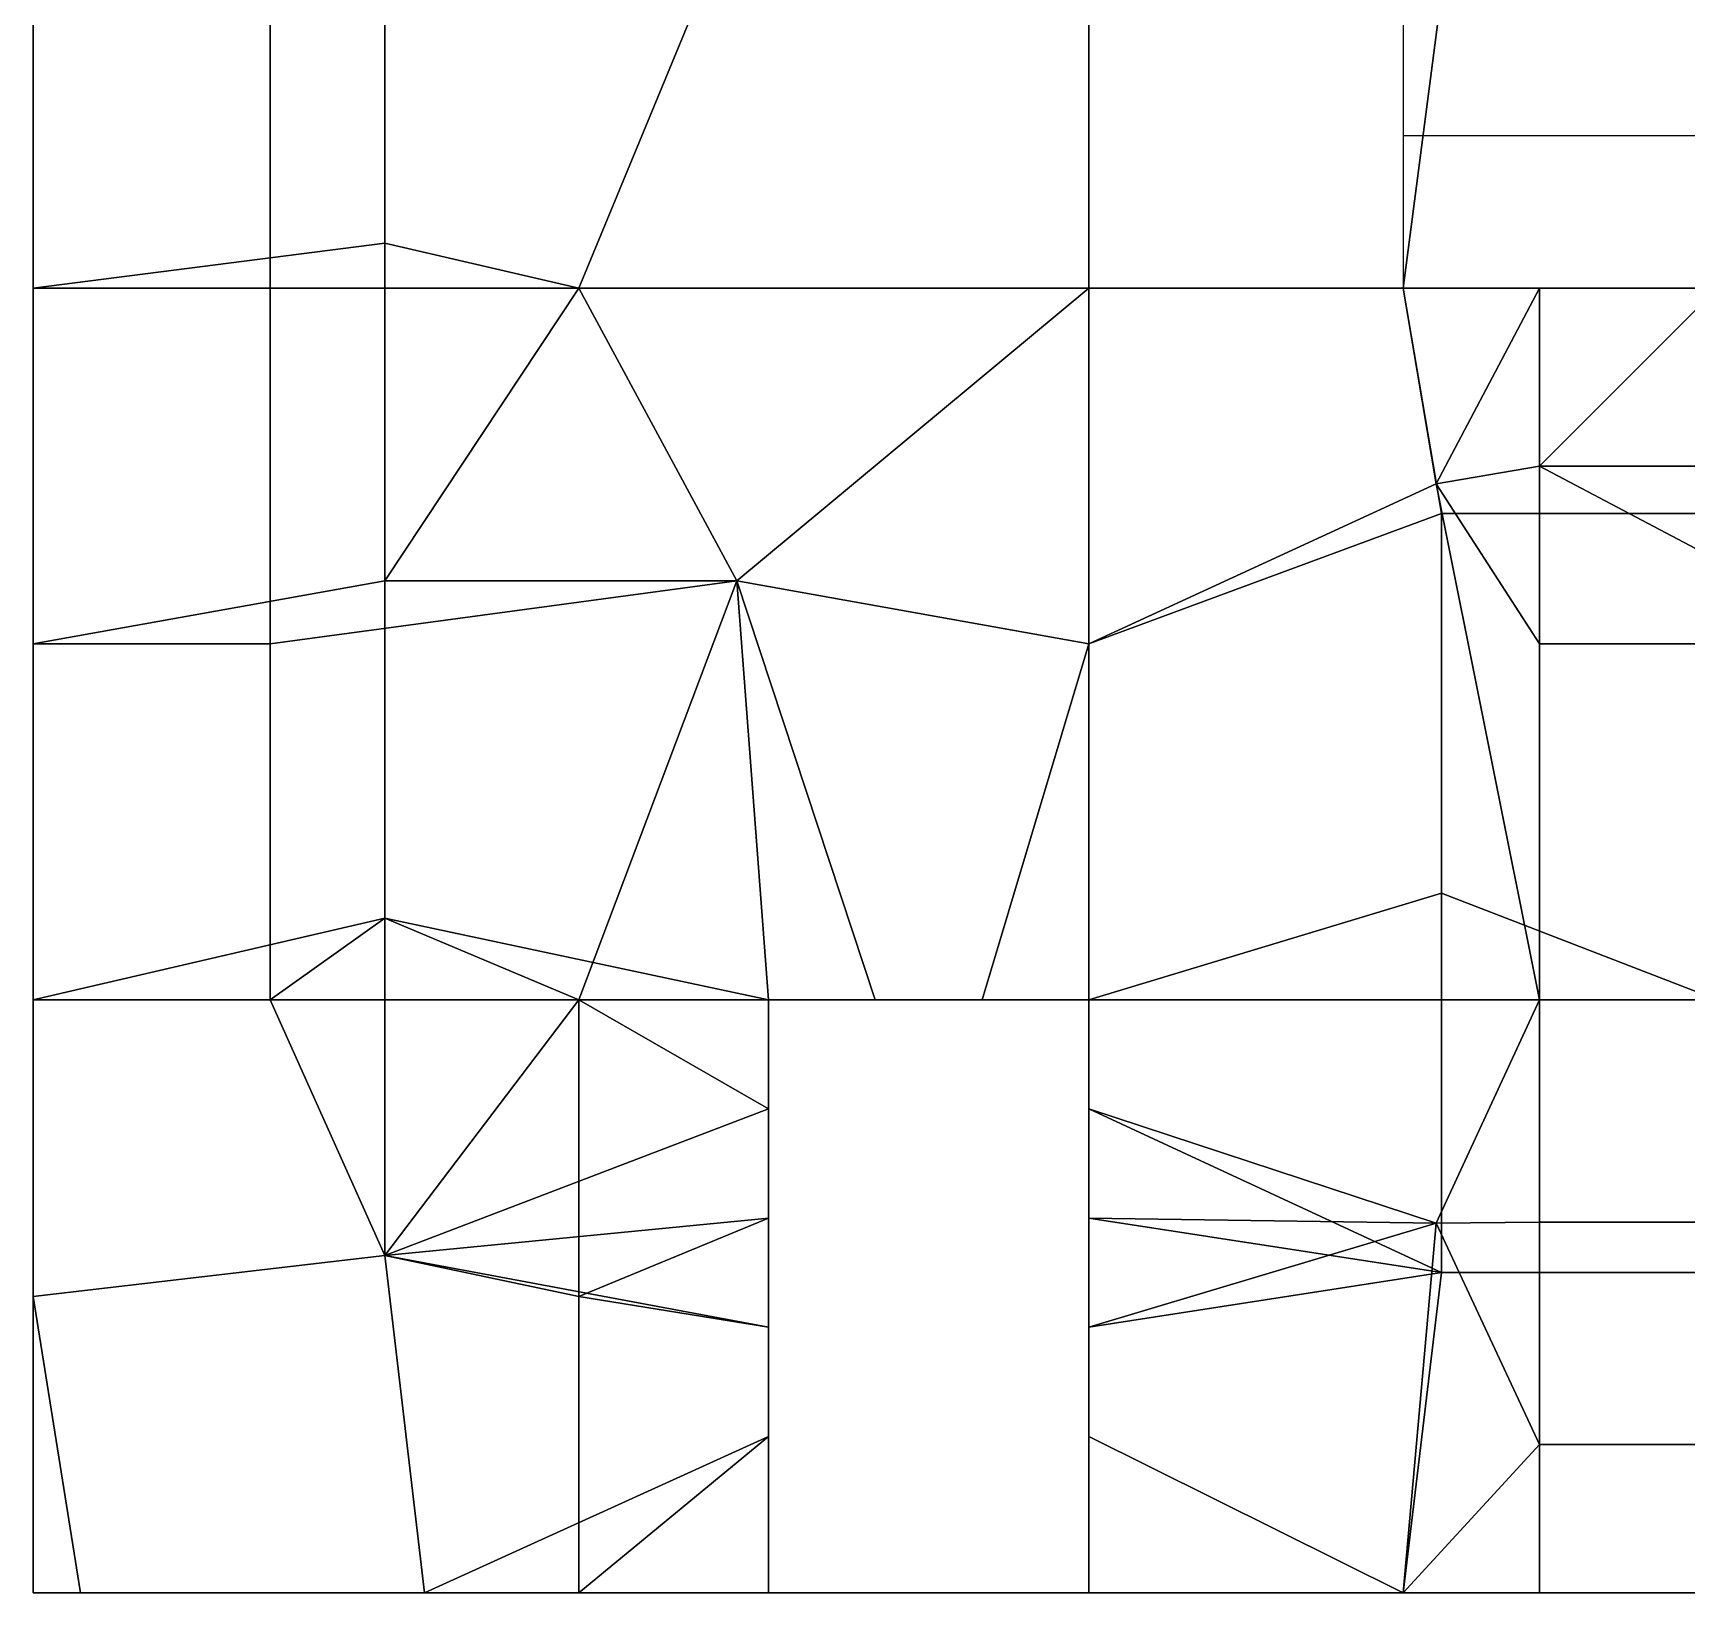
# Model space of a CAD drawing. Extents: x -0.4 to 41.2, y -0.9 to 27.5.
# Drawn here: x -0.4 to 13.54, y -0.4 to 12.75 of the extents above; entities that cross this region are included whole.
import ezdxf

# ---------------------------------------------------------------- set-up
doc = ezdxf.new("R2010")
doc.units = 0
doc.layers.add('BARS', color=1, linetype='CONTINUOUS')
doc.layers.add('FACES', color=5, linetype='CONTINUOUS')

msp = doc.modelspace()

# ---------------------------------------------------------------- linework, layer by layer
at = {"layer": 'BARS'}
for p, q in [((11.15, 18.3, 25.2), (11.15, 10.6, 28.5)), ((11.15, 14.45, 29.5), (11.15, 10.6, 31.8)), ((13.8, 11.8833, 31.0333), (11.15, 11.8833, 31.0333)), ((11.15, 11.8833, 27.95), (11.15, 11.8833, 31.0333)), ((-0.4, 10.6, 10.8), (-0.4, 10.6, 14.4)), ((-0.4, 10.6, 14.4), (-0.4, 10.6, 18)), ((-0.4, 10.6, 18), (-0.4, 10.6, 21.6)), ((4.2, 10.6, 0.6), (4.2, 10.6, 4.2)), ((4.2, 10.6, 4.2), (4.2, 10.6, 7.2)), ((4.2, 10.6, 7.2), (4.2, 10.6, 10.8)), ((4.2, 10.6, 10.8), (4.2, 10.6, 14.4)), ((4.2, 10.6, 14.4), (4.2, 10.6, 18)), ((4.2, 10.6, 18), (4.2, 10.6, 21.6)), ((4.2, 10.6, 21.6), (4.2, 10.6, 25.2)), ((4.2, 10.6, -6.2), (4.2, 10.6, 0.6)), ((8.5, 10.6, 0.6), (8.5, 10.6, 4.2)), ((8.5, 10.6, 4.2), (8.5, 10.6, 7.2)), ((8.5, 10.6, 7.2), (8.5, 10.6, 10.8)), ((8.5, 10.6, 10.8), (8.5, 10.6, 14.4)), ((8.5, 10.6, 14.4), (8.5, 10.6, 18)), ((8.5, 10.6, 18), (8.5, 10.6, 21.6)), ((8.5, 10.6, 21.6), (8.5, 10.6, 25.2)), ((8.5, 10.6, 25.2), (8.5, 10.6, 28.5)), ((8.5, 10.6, -6.2), (8.5, 10.6, 0.6)), ((-0.4, 4.6, 10.8), (-0.4, 4.6, 14.4)), ((-0.4, 4.6, 14.4), (-0.4, 4.6, 18)), ((-0.4, 4.6, 18), (-0.4, 4.6, 21.6)), ((5.8, 4.6, -6.2), (5.8, 4.6, 0.6)), ((8.5, 4.6, 25.2), (8.5, 4.6, 28.5)), ((8.5, 4.6, -6.2), (8.5, 4.6, 0.6)), ((8.5, 3.68, 25.2), (8.5, 3.68, 28.5)), ((8.5, 2.76, 25.2), (8.5, 2.76, 28.5)), ((8.5, 1.84, 25.2), (8.5, 1.84, 28.5)), ((8.5, 0.92, 25.2), (8.5, 0.92, 28.5)), ((0, -0.4, 10.8), (0, -0.4, 14.4)), ((0, -0.4, 14.4), (0, -0.4, 18)), ((0, -0.4, 18), (0, -0.4, 21.6)), ((5.8, -0.4, 10.8), (5.8, -0.4, 14.4)), ((5.8, -0.4, 14.4), (5.8, -0.4, 18)), ((5.8, -0.4, 18), (5.8, -0.4, 21.6)), ((5.8, -0.4, 21.6), (5.8, -0.4, 25.2)), ((5.8, -0.4, 25.2), (8.5, -0.4, 25.2)), ((5.8, -0.4, 21.6), (8.5, -0.4, 21.6)), ((5.8, -0.4, 18), (8.5, -0.4, 18)), ((5.8, -0.4, 14.4), (8.5, -0.4, 14.4)), ((8.5, -0.4, 25.2), (8.5, -0.4, 28.5)), ((8.5, -0.4, 10.8), (8.5, -0.4, 14.4)), ((8.5, -0.4, 14.4), (8.5, -0.4, 18)), ((8.5, -0.4, 18), (8.5, -0.4, 21.6)), ((8.5, -0.4, 21.6), (8.5, -0.4, 25.2))]:
    msp.add_line(p, q, dxfattribs=at)
at = {"layer": 'FACES'}
for points in [[(2.56667, 13.8222, 0.6), (-0.4, 13.5667, 0.6), (-0.4, 10.6, 0.6), (2.56667, 10.9778, 0.6)], [(2.56667, 13.8222, 4.2), (-0.4, 13.5667, 4.2), (-0.4, 10.6, 4.2), (2.56667, 10.9778, 4.2)], [(2.56667, 13.8222, 7.2), (-0.4, 13.5667, 7.2), (-0.4, 10.6, 7.2), (2.56667, 10.9778, 7.2)], [(2.56667, 13.8222, 10.8), (-0.4, 13.5667, 10.8), (-0.4, 10.6, 10.8), (2.56667, 10.9778, 10.8)], [(2.56667, 13.8222, 14.4), (-0.4, 13.5667, 14.4), (-0.4, 10.6, 14.4), (2.56667, 10.9778, 14.4)], [(2.56667, 13.8222, 18), (-0.4, 13.5667, 18), (-0.4, 10.6, 18), (2.56667, 10.9778, 18)], [(2.56667, 13.8222, 21.6), (-0.4, 13.5667, 21.6), (-0.4, 10.6, 21.6), (2.56667, 10.9778, 21.6)], [(5.53333, 13.8222, 25.2), (1.6, 13.57, 25.2), (1.6, 10.6, 25.2), (4.2, 10.6, 25.2)], [(5.53333, 13.8222, 0.6), (2.56667, 13.8222, 0.6), (2.56667, 10.9778, 0.6), (4.2, 10.6, 0.6)], [(5.53333, 13.8222, 4.2), (2.56667, 13.8222, 4.2), (2.56667, 10.9778, 4.2), (4.2, 10.6, 4.2)], [(5.53333, 13.8222, 7.2), (2.56667, 13.8222, 7.2), (2.56667, 10.9778, 7.2), (4.2, 10.6, 7.2)], [(5.53333, 13.8222, 10.8), (2.56667, 13.8222, 10.8), (2.56667, 10.9778, 10.8), (4.2, 10.6, 10.8)], [(5.53333, 13.8222, 14.4), (2.56667, 13.8222, 14.4), (2.56667, 10.9778, 14.4), (4.2, 10.6, 14.4)], [(5.53333, 13.8222, 18), (2.56667, 13.8222, 18), (2.56667, 10.9778, 18), (4.2, 10.6, 18)], [(5.53333, 13.8222, 21.6), (2.56667, 13.8222, 21.6), (2.56667, 10.9778, 21.6), (4.2, 10.6, 21.6)], [(8.5, 13.1667, 0.6), (5.53333, 13.8222, 0.6), (4.2, 10.6, 0.6), (8.5, 10.6, 0.6)], [(8.5, 13.1667, 4.2), (5.53333, 13.8222, 4.2), (4.2, 10.6, 4.2), (8.5, 10.6, 4.2)], [(8.5, 13.1667, 7.2), (5.53333, 13.8222, 7.2), (4.2, 10.6, 7.2), (8.5, 10.6, 7.2)], [(8.5, 13.1667, 10.8), (5.53333, 13.8222, 10.8), (4.2, 10.6, 10.8), (8.5, 10.6, 10.8)], [(8.5, 13.1667, 14.4), (5.53333, 13.8222, 14.4), (4.2, 10.6, 14.4), (8.5, 10.6, 14.4)], [(8.5, 13.1667, 18), (5.53333, 13.8222, 18), (4.2, 10.6, 18), (8.5, 10.6, 18)], [(8.5, 13.1667, 21.6), (5.53333, 13.8222, 21.6), (4.2, 10.6, 21.6), (8.5, 10.6, 21.6)], [(8.5, 13.1667, 25.2), (5.53333, 13.8222, 25.2), (4.2, 10.6, 25.2), (8.5, 10.6, 25.2)], [(-0.4, 13.5667, 23.2), (-0.4, 10.6, 23.2), (1.6, 10.6, 25.2), (1.6, 13.57, 25.2)], [(-0.4, 10.6, 0.6), (-0.4, 13.5667, 0.6), (-0.4, 13.5667, 4.2), (-0.4, 10.6, 4.2)], [(-0.4, 10.6, 4.2), (-0.4, 13.5667, 4.2), (-0.4, 13.5667, 7.2), (-0.4, 10.6, 7.2)], [(-0.4, 10.6, 7.2), (-0.4, 13.5667, 7.2), (-0.4, 13.5667, 10.8), (-0.4, 10.6, 10.8)], [(-0.4, 13.5667, 23.2), (-0.4, 10.6, 23.2), (-0.4, 10.6, 21.6), (-0.4, 13.5667, 21.6)], [(-0.4, 13.5667, 0.6), (-0.4, 10.6, 0.6), (-0.4, 10.6, -6.2), (-0.4, 13.5667, -6.2)], [(8.5, 13.1667, 0.6), (8.5, 10.6, 0.6), (11.15, 10.6, 0.6), (11.4833, 13.1667, 0.6)], [(8.5, 13.1667, 4.2), (8.5, 10.6, 4.2), (11.15, 10.6, 4.2), (11.4833, 13.1667, 4.2)], [(8.5, 13.1667, 7.2), (8.5, 10.6, 7.2), (11.15, 10.6, 7.2), (11.4833, 13.1667, 7.2)], [(8.5, 13.1667, 10.8), (8.5, 10.6, 10.8), (11.15, 10.6, 10.8), (11.4833, 13.1667, 10.8)], [(11.4833, 13.1667, 0.6), (11.15, 10.6, 0.6), (13.8, 10.6, 0.6), (14.4667, 13.1667, 0.6)], [(11.4833, 13.1667, 4.2), (11.15, 10.6, 4.2), (13.8, 10.6, 4.2), (14.4667, 13.1667, 4.2)], [(11.4833, 13.1667, 7.2), (11.15, 10.6, 7.2), (13.8, 10.6, 7.2), (14.4667, 13.1667, 7.2)], [(11.4833, 13.1667, 10.8), (11.15, 10.6, 10.8), (13.8, 10.6, 10.8), (14.4667, 13.1667, 10.8)], [(2.56667, 10.9778, 0.6), (-0.4, 10.6, 0.6), (-0.4, 7.6, 0.6), (2.56667, 8.13333, 0.6)], [(2.56667, 10.9778, 4.2), (-0.4, 10.6, 4.2), (-0.4, 7.6, 4.2), (2.56667, 8.13333, 4.2)], [(2.56667, 10.9778, 7.2), (-0.4, 10.6, 7.2), (-0.4, 7.6, 7.2), (2.56667, 8.13333, 7.2)], [(2.56667, 10.9778, 10.8), (-0.4, 10.6, 10.8), (-0.4, 7.6, 10.8), (2.56667, 8.13333, 10.8)], [(2.56667, 10.9778, 14.4), (-0.4, 10.6, 14.4), (-0.4, 7.6, 14.4), (2.56667, 8.13333, 14.4)], [(2.56667, 10.9778, 18), (-0.4, 10.6, 18), (-0.4, 7.6, 18), (2.56667, 8.13333, 18)], [(2.56667, 10.9778, 21.6), (-0.4, 10.6, 21.6), (-0.4, 7.6, 21.6), (2.56667, 8.13333, 21.6)], [(4.2, 10.6, 0.6), (2.56667, 10.9778, 0.6), (2.56667, 8.13333, 0.6)], [(4.2, 10.6, 4.2), (2.56667, 10.9778, 4.2), (2.56667, 8.13333, 4.2)], [(4.2, 10.6, 7.2), (2.56667, 10.9778, 7.2), (2.56667, 8.13333, 7.2)], [(4.2, 10.6, 10.8), (2.56667, 10.9778, 10.8), (2.56667, 8.13333, 10.8)], [(4.2, 10.6, 14.4), (2.56667, 10.9778, 14.4), (2.56667, 8.13333, 14.4)], [(4.2, 10.6, 18), (2.56667, 10.9778, 18), (2.56667, 8.13333, 18)], [(4.2, 10.6, 21.6), (2.56667, 10.9778, 21.6), (2.56667, 8.13333, 21.6)], [(-0.4, 7.6, 0.6), (-0.4, 10.6, 0.6), (-0.4, 10.6, 4.2), (-0.4, 7.6, 4.2)], [(-0.4, 7.6, 4.2), (-0.4, 10.6, 4.2), (-0.4, 10.6, 7.2), (-0.4, 7.6, 7.2)], [(-0.4, 7.6, 7.2), (-0.4, 10.6, 7.2), (-0.4, 10.6, 10.8), (-0.4, 7.6, 10.8)], [(-0.4, 10.6, 23.2), (-0.4, 7.6, 23.2), (-0.4, 7.6, 21.6), (-0.4, 10.6, 21.6)], [(-0.4, 10.6, 23.2), (-0.4, 7.6, 23.2), (1.6, 7.6, 25.2), (1.6, 10.6, 25.2)], [(-0.4, 10.6, 0.6), (-0.4, 7.6, 0.6), (-0.4, 7.6, -6.2), (-0.4, 10.6, -6.2)], [(4.2, 10.6, 25.2), (1.6, 10.6, 25.2), (1.6, 7.6, 25.2), (5.53333, 8.13333, 25.2)], [(5.53333, 8.13333, 0.6), (4.2, 10.6, 0.6), (2.56667, 8.13333, 0.6)], [(5.53333, 8.13333, 4.2), (4.2, 10.6, 4.2), (2.56667, 8.13333, 4.2)], [(5.53333, 8.13333, 7.2), (4.2, 10.6, 7.2), (2.56667, 8.13333, 7.2)], [(5.53333, 8.13333, 10.8), (4.2, 10.6, 10.8), (2.56667, 8.13333, 10.8)], [(5.53333, 8.13333, 14.4), (4.2, 10.6, 14.4), (2.56667, 8.13333, 14.4)], [(5.53333, 8.13333, 18), (4.2, 10.6, 18), (2.56667, 8.13333, 18)], [(5.53333, 8.13333, 21.6), (4.2, 10.6, 21.6), (2.56667, 8.13333, 21.6)], [(8.5, 10.6, 0.6), (4.2, 10.6, 0.6), (5.53333, 8.13333, 0.6)], [(8.5, 10.6, 4.2), (4.2, 10.6, 4.2), (5.53333, 8.13333, 4.2)], [(8.5, 10.6, 7.2), (4.2, 10.6, 7.2), (5.53333, 8.13333, 7.2)], [(8.5, 10.6, 10.8), (4.2, 10.6, 10.8), (5.53333, 8.13333, 10.8)], [(8.5, 10.6, 14.4), (4.2, 10.6, 14.4), (5.53333, 8.13333, 14.4)], [(8.5, 10.6, 18), (4.2, 10.6, 18), (5.53333, 8.13333, 18)], [(8.5, 10.6, 21.6), (4.2, 10.6, 21.6), (5.53333, 8.13333, 21.6)], [(8.5, 10.6, 25.2), (4.2, 10.6, 25.2), (5.53333, 8.13333, 25.2)], [(8.5, 10.6, 0.6), (5.53333, 8.13333, 0.6), (8.5, 7.6, 0.6)], [(8.5, 10.6, 4.2), (5.53333, 8.13333, 4.2), (8.5, 7.6, 4.2)], [(8.5, 10.6, 7.2), (5.53333, 8.13333, 7.2), (8.5, 7.6, 7.2)], [(8.5, 10.6, 10.8), (5.53333, 8.13333, 10.8), (8.5, 7.6, 10.8)], [(8.5, 10.6, 14.4), (5.53333, 8.13333, 14.4), (8.5, 7.6, 14.4)], [(8.5, 10.6, 18), (5.53333, 8.13333, 18), (8.5, 7.6, 18)], [(8.5, 10.6, 21.6), (5.53333, 8.13333, 21.6), (8.5, 7.6, 21.6)], [(8.5, 10.6, 25.2), (5.53333, 8.13333, 25.2), (8.5, 7.6, 25.2)], [(11.4727, 8.7, 0.6), (11.15, 10.6, 0.6), (8.5, 10.6, 0.6), (8.5, 7.6, 0.6)], [(11.4727, 8.7, 4.2), (11.15, 10.6, 4.2), (8.5, 10.6, 4.2), (8.5, 7.6, 4.2)], [(11.4727, 8.7, 7.2), (11.15, 10.6, 7.2), (8.5, 10.6, 7.2), (8.5, 7.6, 7.2)], [(11.4727, 8.7, 10.8), (11.15, 10.6, 10.8), (8.5, 10.6, 10.8), (8.5, 7.6, 10.8)], [(11.4727, 8.7, 14.4), (11.15, 10.6, 14.4), (8.5, 10.6, 14.4), (8.5, 7.6, 14.4)], [(11.4727, 8.7, 18), (11.15, 10.6, 18), (8.5, 10.6, 18), (8.5, 7.6, 18)], [(11.4727, 8.7, 21.6), (11.15, 10.6, 21.6), (8.5, 10.6, 21.6), (8.5, 7.6, 21.6)], [(11.4727, 8.7, 25.2), (11.15, 10.6, 25.2), (8.5, 10.6, 25.2), (8.5, 7.6, 25.2)], [(8.5, 7.6, 28.5), (11.4273, 8.95, 28.5), (11.15, 10.6, 28.5), (8.5, 10.6, 28.5)], [(14.4455, 8.7, 0.6), (13.8, 10.6, 0.6), (11.15, 10.6, 0.6), (11.4727, 8.7, 0.6)], [(14.4455, 8.7, 4.2), (13.8, 10.6, 4.2), (11.15, 10.6, 4.2), (11.4727, 8.7, 4.2)], [(14.4455, 8.7, 7.2), (13.8, 10.6, 7.2), (11.15, 10.6, 7.2), (11.4727, 8.7, 7.2)], [(14.4455, 8.7, 10.8), (13.8, 10.6, 10.8), (11.15, 10.6, 10.8), (11.4727, 8.7, 10.8)], [(14.4455, 8.7, 14.4), (13.8, 10.6, 14.4), (11.15, 10.6, 14.4), (11.4727, 8.7, 14.4)], [(14.4455, 8.7, 18), (13.8, 10.6, 18), (11.15, 10.6, 18), (11.4727, 8.7, 18)], [(14.4455, 8.7, 21.6), (13.8, 10.6, 21.6), (11.15, 10.6, 21.6), (11.4727, 8.7, 21.6)], [(14.4455, 8.7, 25.2), (13.8, 10.6, 25.2), (11.15, 10.6, 25.2), (11.4727, 8.7, 25.2)], [(11.4273, 8.95, 28.5), (12.3, 10.6, 28.5), (11.15, 10.6, 28.5)], [(12.3, 10.6, 31.8), (11.15, 10.6, 31.8), (11.15, 10.6, 28.5), (12.3, 10.6, 28.5)], [(12.3, 10.6, 28.5), (11.4273, 8.95, 28.5), (12.3, 9.1, 28.5)], [(12.3, 10.6, 28.5), (12.3, 9.1, 28.5), (13.8, 9.1, 28.5), (13.8, 10.6, 28.5)], [(12.3, 10.6, 28.5), (13.8, 10.6, 28.5), (13.8, 10.6, 31.8), (12.3, 10.6, 31.8)], [(12.3, 9.1, 28.5), (12.3, 9.1, 31.8), (12.3, 10.6, 31.8), (12.3, 10.6, 28.5)], [(12.3, 9.1, 31.8), (15.1375, 7.6, 31.8), (13.8, 10.6, 31.8)], [(12.3, 9.1, 31.8), (13.8, 10.6, 31.8), (12.3, 10.6, 31.8)], [(11.4273, 8.95, 28.5), (12.3, 7.6, 28.5), (12.3, 9.1, 28.5)], [(12.3, 7.6, 28.5), (13.8, 7.6, 28.5), (13.8, 9.1, 28.5), (12.3, 9.1, 28.5)], [(12.3, 7.6, 28.5), (12.3, 7.6, 31.8), (12.3, 9.1, 31.8), (12.3, 9.1, 28.5)], [(12.3, 7.6, 31.8), (15.1375, 7.6, 31.8), (12.3, 9.1, 31.8)], [(8.5, 4.6, 28.5), (12.3, 4.6, 28.5), (11.4273, 8.95, 28.5), (8.5, 7.6, 28.5)], [(12.3, 4.6, 28.5), (12.3, 7.6, 28.5), (11.4273, 8.95, 28.5)], [(11.4727, 5.5, 0.6), (11.4727, 8.7, 0.6), (8.5, 7.6, 0.6), (8.5, 4.6, 0.6)], [(11.4727, 5.5, 4.2), (11.4727, 8.7, 4.2), (8.5, 7.6, 4.2), (8.5, 4.6, 4.2)], [(11.4727, 5.5, 7.2), (11.4727, 8.7, 7.2), (8.5, 7.6, 7.2), (8.5, 4.6, 7.2)], [(11.4727, 5.5, 10.8), (11.4727, 8.7, 10.8), (8.5, 7.6, 10.8), (8.5, 4.6, 10.8)], [(11.4727, 5.5, 14.4), (11.4727, 8.7, 14.4), (8.5, 7.6, 14.4), (8.5, 4.6, 14.4)], [(11.4727, 5.5, 18), (11.4727, 8.7, 18), (8.5, 7.6, 18), (8.5, 4.6, 18)], [(11.4727, 5.5, 21.6), (11.4727, 8.7, 21.6), (8.5, 7.6, 21.6), (8.5, 4.6, 21.6)], [(11.4727, 5.5, 25.2), (11.4727, 8.7, 25.2), (8.5, 7.6, 25.2), (8.5, 4.6, 25.2)], [(13.8, 4.6, 0.6), (14.4455, 8.7, 0.6), (11.4727, 8.7, 0.6), (11.4727, 5.5, 0.6)], [(13.8, 4.6, 4.2), (14.4455, 8.7, 4.2), (11.4727, 8.7, 4.2), (11.4727, 5.5, 4.2)], [(13.8, 4.6, 7.2), (14.4455, 8.7, 7.2), (11.4727, 8.7, 7.2), (11.4727, 5.5, 7.2)], [(13.8, 4.6, 10.8), (14.4455, 8.7, 10.8), (11.4727, 8.7, 10.8), (11.4727, 5.5, 10.8)], [(13.8, 4.6, 14.4), (14.4455, 8.7, 14.4), (11.4727, 8.7, 14.4), (11.4727, 5.5, 14.4)], [(13.8, 4.6, 18), (14.4455, 8.7, 18), (11.4727, 8.7, 18), (11.4727, 5.5, 18)], [(13.8, 4.6, 21.6), (14.4455, 8.7, 21.6), (11.4727, 8.7, 21.6), (11.4727, 5.5, 21.6)], [(13.8, 4.6, 25.2), (14.4455, 8.7, 25.2), (11.4727, 8.7, 25.2), (11.4727, 5.5, 25.2)], [(2.56667, 8.13333, 0.6), (-0.4, 7.6, 0.6), (-0.4, 4.6, 0.6), (2.56667, 5.28889, 0.6)], [(2.56667, 8.13333, 4.2), (-0.4, 7.6, 4.2), (-0.4, 4.6, 4.2), (2.56667, 5.28889, 4.2)], [(2.56667, 8.13333, 7.2), (-0.4, 7.6, 7.2), (-0.4, 4.6, 7.2), (2.56667, 5.28889, 7.2)], [(2.56667, 8.13333, 10.8), (-0.4, 7.6, 10.8), (-0.4, 4.6, 10.8), (2.56667, 5.28889, 10.8)], [(2.56667, 8.13333, 14.4), (-0.4, 7.6, 14.4), (-0.4, 4.6, 14.4), (2.56667, 5.28889, 14.4)], [(2.56667, 8.13333, 18), (-0.4, 7.6, 18), (-0.4, 4.6, 18), (2.56667, 5.28889, 18)], [(2.56667, 8.13333, 21.6), (-0.4, 7.6, 21.6), (-0.4, 4.6, 21.6), (2.56667, 5.28889, 21.6)], [(5.53333, 8.13333, 25.2), (1.6, 7.6, 25.2), (1.6, 4.6, 25.2), (4.2, 4.6, 25.2)], [(5.53333, 8.13333, 0.6), (2.56667, 8.13333, 0.6), (2.56667, 5.28889, 0.6), (5.8, 4.6, 0.6)], [(5.53333, 8.13333, 4.2), (2.56667, 8.13333, 4.2), (2.56667, 5.28889, 4.2), (5.8, 4.6, 4.2)], [(5.53333, 8.13333, 7.2), (2.56667, 8.13333, 7.2), (2.56667, 5.28889, 7.2), (5.8, 4.6, 7.2)], [(5.53333, 8.13333, 10.8), (2.56667, 8.13333, 10.8), (2.56667, 5.28889, 10.8), (5.8, 4.6, 10.8)], [(5.53333, 8.13333, 14.4), (2.56667, 8.13333, 14.4), (2.56667, 5.28889, 14.4), (5.8, 4.6, 14.4)], [(5.53333, 8.13333, 18), (2.56667, 8.13333, 18), (2.56667, 5.28889, 18), (5.8, 4.6, 18)], [(5.53333, 8.13333, 21.6), (2.56667, 8.13333, 21.6), (2.56667, 5.28889, 21.6), (5.8, 4.6, 21.6)], [(5.53333, 8.13333, 25.2), (4.2, 4.6, 25.2), (5.8, 4.6, 25.2)], [(8.5, 7.6, 0.6), (5.53333, 8.13333, 0.6), (6.7, 4.6, 0.6), (7.6, 4.6, 0.6)], [(6.7, 4.6, 0.6), (5.53333, 8.13333, 0.6), (5.8, 4.6, 0.6)], [(8.5, 7.6, 4.2), (5.53333, 8.13333, 4.2), (6.7, 4.6, 4.2), (7.6, 4.6, 4.2)], [(6.7, 4.6, 4.2), (5.53333, 8.13333, 4.2), (5.8, 4.6, 4.2)], [(8.5, 7.6, 7.2), (5.53333, 8.13333, 7.2), (6.7, 4.6, 7.2), (7.6, 4.6, 7.2)], [(6.7, 4.6, 7.2), (5.53333, 8.13333, 7.2), (5.8, 4.6, 7.2)], [(8.5, 7.6, 10.8), (5.53333, 8.13333, 10.8), (6.7, 4.6, 10.8), (7.6, 4.6, 10.8)], [(6.7, 4.6, 10.8), (5.53333, 8.13333, 10.8), (5.8, 4.6, 10.8)], [(8.5, 7.6, 14.4), (5.53333, 8.13333, 14.4), (6.7, 4.6, 14.4), (7.6, 4.6, 14.4)], [(6.7, 4.6, 14.4), (5.53333, 8.13333, 14.4), (5.8, 4.6, 14.4)], [(8.5, 7.6, 18), (5.53333, 8.13333, 18), (6.7, 4.6, 18), (7.6, 4.6, 18)], [(6.7, 4.6, 18), (5.53333, 8.13333, 18), (5.8, 4.6, 18)], [(8.5, 7.6, 21.6), (5.53333, 8.13333, 21.6), (6.7, 4.6, 21.6), (7.6, 4.6, 21.6)], [(6.7, 4.6, 21.6), (5.53333, 8.13333, 21.6), (5.8, 4.6, 21.6)], [(8.5, 7.6, 25.2), (5.53333, 8.13333, 25.2), (6.7, 4.6, 25.2), (7.6, 4.6, 25.2)], [(6.7, 4.6, 25.2), (5.53333, 8.13333, 25.2), (5.8, 4.6, 25.2)], [(-0.4, 4.6, 0.6), (-0.4, 7.6, 0.6), (-0.4, 7.6, 4.2), (-0.4, 4.6, 4.2)], [(-0.4, 4.6, 4.2), (-0.4, 7.6, 4.2), (-0.4, 7.6, 7.2), (-0.4, 4.6, 7.2)], [(-0.4, 4.6, 7.2), (-0.4, 7.6, 7.2), (-0.4, 7.6, 10.8), (-0.4, 4.6, 10.8)], [(-0.4, 7.6, 21.6), (-0.4, 7.6, 23.2), (-0.4, 4.6, 23.2), (-0.4, 4.6, 21.6)], [(-0.4, 7.6, 23.2), (-0.4, 4.6, 23.2), (1.6, 4.6, 25.2), (1.6, 7.6, 25.2)], [(-0.4, 7.6, 0.6), (-0.4, 4.6, 0.6), (-0.4, 4.6, -6.2), (-0.4, 7.6, -6.2)], [(8.5, 7.6, 0.6), (7.6, 4.6, 0.6), (8.5, 4.6, 0.6)], [(8.5, 7.6, 4.2), (7.6, 4.6, 4.2), (8.5, 4.6, 4.2)], [(8.5, 7.6, 7.2), (7.6, 4.6, 7.2), (8.5, 4.6, 7.2)], [(8.5, 7.6, 10.8), (7.6, 4.6, 10.8), (8.5, 4.6, 10.8)], [(8.5, 7.6, 14.4), (7.6, 4.6, 14.4), (8.5, 4.6, 14.4)], [(8.5, 7.6, 18), (7.6, 4.6, 18), (8.5, 4.6, 18)], [(8.5, 7.6, 21.6), (7.6, 4.6, 21.6), (8.5, 4.6, 21.6)], [(8.5, 7.6, 25.2), (7.6, 4.6, 25.2), (8.5, 4.6, 25.2)], [(12.3, 4.6, 28.5), (13.8, 4.6, 28.5), (13.8, 7.6, 28.5), (12.3, 7.6, 28.5)], [(12.3, 4.6, 28.5), (12.3, 4.6, 31.8), (12.3, 7.6, 31.8), (12.3, 7.6, 28.5)], [(12.3, 7.6, 31.8), (12.3, 4.6, 31.8), (13.8, 4.6, 31.8), (15.1375, 7.6, 31.8)], [(11.4727, 2.3, 0.6), (11.4727, 5.5, 0.6), (8.5, 4.6, 0.6), (8.5, 3.68, 0.6)], [(11.4727, 2.3, 4.2), (11.4727, 5.5, 4.2), (8.5, 4.6, 4.2), (8.5, 3.68, 4.2)], [(11.4727, 2.3, 7.2), (11.4727, 5.5, 7.2), (8.5, 4.6, 7.2), (8.5, 3.68, 7.2)], [(11.4727, 2.3, 10.8), (11.4727, 5.5, 10.8), (8.5, 4.6, 10.8), (8.5, 3.68, 10.8)], [(11.4727, 2.3, 14.4), (11.4727, 5.5, 14.4), (8.5, 4.6, 14.4), (8.5, 3.68, 14.4)], [(11.4727, 2.3, 18), (11.4727, 5.5, 18), (8.5, 4.6, 18), (8.5, 3.68, 18)], [(11.4727, 2.3, 21.6), (11.4727, 5.5, 21.6), (8.5, 4.6, 21.6), (8.5, 3.68, 21.6)], [(11.4727, 2.3, 25.2), (11.4727, 5.5, 25.2), (8.5, 4.6, 25.2), (8.5, 3.68, 25.2)], [(14.4455, 2.3, 0.6), (13.8, 4.6, 0.6), (11.4727, 5.5, 0.6), (11.4727, 2.3, 0.6)], [(14.4455, 2.3, 4.2), (13.8, 4.6, 4.2), (11.4727, 5.5, 4.2), (11.4727, 2.3, 4.2)], [(14.4455, 2.3, 7.2), (13.8, 4.6, 7.2), (11.4727, 5.5, 7.2), (11.4727, 2.3, 7.2)], [(14.4455, 2.3, 10.8), (13.8, 4.6, 10.8), (11.4727, 5.5, 10.8), (11.4727, 2.3, 10.8)], [(14.4455, 2.3, 14.4), (13.8, 4.6, 14.4), (11.4727, 5.5, 14.4), (11.4727, 2.3, 14.4)], [(14.4455, 2.3, 18), (13.8, 4.6, 18), (11.4727, 5.5, 18), (11.4727, 2.3, 18)], [(14.4455, 2.3, 21.6), (13.8, 4.6, 21.6), (11.4727, 5.5, 21.6), (11.4727, 2.3, 21.6)], [(14.4455, 2.3, 25.2), (13.8, 4.6, 25.2), (11.4727, 5.5, 25.2), (11.4727, 2.3, 25.2)], [(2.56667, 5.28889, 0.6), (-0.4, 4.6, 0.6), (-0.4, 2.1, 0.6), (2.56667, 2.44444, 0.6)], [(2.56667, 5.28889, 4.2), (-0.4, 4.6, 4.2), (-0.4, 2.1, 4.2), (2.56667, 2.44444, 4.2)], [(2.56667, 5.28889, 7.2), (-0.4, 4.6, 7.2), (-0.4, 2.1, 7.2), (2.56667, 2.44444, 7.2)], [(2.56667, 5.28889, 10.8), (-0.4, 4.6, 10.8), (-0.4, 2.1, 10.8), (2.56667, 2.44444, 10.8)], [(2.56667, 5.28889, 14.4), (-0.4, 4.6, 14.4), (-0.4, 2.1, 14.4), (2.56667, 2.44444, 14.4)], [(2.56667, 5.28889, 18), (-0.4, 4.6, 18), (-0.4, 2.1, 18), (2.56667, 2.44444, 18)], [(-0.4, 4.6, 21.6), (1.6, 4.6, 21.6), (2.56667, 5.28889, 21.6)], [(4.2, 4.6, 21.6), (2.56667, 5.28889, 21.6), (1.6, 4.6, 21.6), (2.56667, 2.44444, 21.6)], [(5.8, 4.6, 0.6), (2.56667, 5.28889, 0.6), (2.56667, 2.44444, 0.6), (5.8, 3.68, 0.6)], [(5.8, 4.6, 4.2), (2.56667, 5.28889, 4.2), (2.56667, 2.44444, 4.2), (5.8, 3.68, 4.2)], [(5.8, 4.6, 7.2), (2.56667, 5.28889, 7.2), (2.56667, 2.44444, 7.2), (5.8, 3.68, 7.2)], [(5.8, 4.6, 10.8), (2.56667, 5.28889, 10.8), (2.56667, 2.44444, 10.8), (5.8, 3.68, 10.8)], [(5.8, 4.6, 14.4), (2.56667, 5.28889, 14.4), (2.56667, 2.44444, 14.4), (5.8, 3.68, 14.4)], [(5.8, 4.6, 18), (2.56667, 5.28889, 18), (2.56667, 2.44444, 18), (5.8, 3.68, 18)], [(5.8, 4.6, 21.6), (2.56667, 5.28889, 21.6), (4.2, 4.6, 21.6)], [(-0.4, 2.1, 0.6), (-0.4, 4.6, 0.6), (-0.4, 4.6, 4.2), (-0.4, 2.1, 4.2)], [(-0.4, 2.1, 4.2), (-0.4, 4.6, 4.2), (-0.4, 4.6, 7.2), (-0.4, 2.1, 7.2)], [(-0.4, 2.1, 7.2), (-0.4, 4.6, 7.2), (-0.4, 4.6, 10.8), (-0.4, 2.1, 10.8)], [(-0.4, 2.1, 21.6), (2.56667, 2.44444, 21.6), (1.6, 4.6, 21.6), (-0.4, 4.6, 21.6)], [(-0.4, 4.6, 23.2), (-0.4, 4.6, 21.6), (1.6, 4.6, 21.6), (1.6, 4.6, 25.2)], [(-0.4, 4.6, 0.6), (-0.4, 2.1, 0.6), (-0.4, 2.1, -6.2), (-0.4, 4.6, -6.2)], [(1.6, 4.6, 25.2), (1.6, 4.6, 21.6), (4.2, 4.6, 21.6), (4.2, 4.6, 25.2)], [(4.2, 4.6, 21.6), (2.56667, 2.44444, 21.6), (4.2, 2.1, 21.6)], [(5.8, 4.6, 25.2), (4.2, 4.6, 25.2), (5.8, 3.68, 25.2)], [(5.8, 3.68, 25.2), (4.2, 4.6, 25.2), (4.2, 2.1, 25.2), (5.8, 2.76, 25.2)], [(4.2, 2.1, 25.2), (4.2, 4.6, 25.2), (4.2, 4.6, 21.6), (4.2, 2.1, 21.6)], [(5.8, 4.6, 21.6), (4.2, 4.6, 21.6), (5.8, 3.68, 21.6)], [(5.8, 3.68, 21.6), (4.2, 4.6, 21.6), (4.2, 2.1, 21.6), (5.8, 2.76, 21.6)], [(6.7, 4.6, 0.6), (5.8, 4.6, 0.6), (5.8, 4.6, 4.2), (6.7, 4.6, 4.2)], [(6.7, 4.6, 4.2), (5.8, 4.6, 4.2), (5.8, 4.6, 7.2), (6.7, 4.6, 7.2)], [(6.7, 4.6, 7.2), (5.8, 4.6, 7.2), (5.8, 4.6, 10.8), (6.7, 4.6, 10.8)], [(5.8, 4.6, 0.6), (5.8, 3.68, 0.6), (5.8, 3.68, 4.2), (5.8, 4.6, 4.2)], [(5.8, 4.6, 4.2), (5.8, 3.68, 4.2), (5.8, 3.68, 7.2), (5.8, 4.6, 7.2)], [(5.8, 4.6, 7.2), (5.8, 3.68, 7.2), (5.8, 3.68, 10.8), (5.8, 4.6, 10.8)], [(5.8, 4.6, 25.2), (5.8, 3.68, 25.2), (5.8, 3.68, 21.6), (5.8, 4.6, 21.6)], [(5.8, 4.6, 21.6), (5.8, 3.68, 21.6), (5.8, 3.68, 18), (5.8, 4.6, 18)], [(5.8, 4.6, 18), (5.8, 3.68, 18), (5.8, 3.68, 14.4), (5.8, 4.6, 14.4)], [(5.8, 4.6, 14.4), (5.8, 3.68, 14.4), (5.8, 3.68, 10.8), (5.8, 4.6, 10.8)], [(6.7, 4.6, 25.2), (5.8, 4.6, 25.2), (5.8, 4.6, 21.6), (6.7, 4.6, 21.6)], [(6.7, 4.6, 21.6), (5.8, 4.6, 21.6), (5.8, 4.6, 18), (6.7, 4.6, 18)], [(6.7, 4.6, 18), (5.8, 4.6, 18), (5.8, 4.6, 14.4), (6.7, 4.6, 14.4)], [(6.7, 4.6, 14.4), (5.8, 4.6, 14.4), (5.8, 4.6, 10.8), (6.7, 4.6, 10.8)], [(7.6, 4.6, 0.6), (6.7, 4.6, 0.6), (6.7, 4.6, 4.2), (7.6, 4.6, 4.2)], [(7.6, 4.6, 4.2), (6.7, 4.6, 4.2), (6.7, 4.6, 7.2), (7.6, 4.6, 7.2)], [(7.6, 4.6, 7.2), (6.7, 4.6, 7.2), (6.7, 4.6, 10.8), (7.6, 4.6, 10.8)], [(7.6, 4.6, 25.2), (6.7, 4.6, 25.2), (6.7, 4.6, 21.6), (7.6, 4.6, 21.6)], [(7.6, 4.6, 21.6), (6.7, 4.6, 21.6), (6.7, 4.6, 18), (7.6, 4.6, 18)], [(7.6, 4.6, 18), (6.7, 4.6, 18), (6.7, 4.6, 14.4), (7.6, 4.6, 14.4)], [(7.6, 4.6, 14.4), (6.7, 4.6, 14.4), (6.7, 4.6, 10.8), (7.6, 4.6, 10.8)], [(8.5, 4.6, 0.6), (7.6, 4.6, 0.6), (7.6, 4.6, 4.2), (8.5, 4.6, 4.2)], [(8.5, 4.6, 4.2), (7.6, 4.6, 4.2), (7.6, 4.6, 7.2), (8.5, 4.6, 7.2)], [(8.5, 4.6, 7.2), (7.6, 4.6, 7.2), (7.6, 4.6, 10.8), (8.5, 4.6, 10.8)], [(8.5, 4.6, 25.2), (7.6, 4.6, 25.2), (7.6, 4.6, 21.6), (8.5, 4.6, 21.6)], [(8.5, 4.6, 21.6), (7.6, 4.6, 21.6), (7.6, 4.6, 18), (8.5, 4.6, 18)], [(8.5, 4.6, 18), (7.6, 4.6, 18), (7.6, 4.6, 14.4), (8.5, 4.6, 14.4)], [(8.5, 4.6, 14.4), (7.6, 4.6, 14.4), (7.6, 4.6, 10.8), (8.5, 4.6, 10.8)], [(8.5, 3.68, 0.6), (8.5, 4.6, 0.6), (8.5, 4.6, 4.2), (8.5, 3.68, 4.2)], [(8.5, 3.68, 4.2), (8.5, 4.6, 4.2), (8.5, 4.6, 7.2), (8.5, 3.68, 7.2)], [(8.5, 3.68, 7.2), (8.5, 4.6, 7.2), (8.5, 4.6, 10.8), (8.5, 3.68, 10.8)], [(8.5, 3.68, 25.2), (8.5, 4.6, 25.2), (8.5, 4.6, 21.6), (8.5, 3.68, 21.6)], [(8.5, 3.68, 21.6), (8.5, 4.6, 21.6), (8.5, 4.6, 18), (8.5, 3.68, 18)], [(8.5, 3.68, 18), (8.5, 4.6, 18), (8.5, 4.6, 14.4), (8.5, 3.68, 14.4)], [(8.5, 3.68, 14.4), (8.5, 4.6, 14.4), (8.5, 4.6, 10.8), (8.5, 3.68, 10.8)], [(11.4273, 2.71667, 28.5), (12.3, 4.6, 28.5), (8.5, 4.6, 28.5), (8.5, 3.68, 28.5)], [(11.4273, 2.71667, 28.5), (12.3, 2.725, 28.5), (12.3, 4.6, 28.5)], [(12.3, 4.6, 28.5), (12.3, 2.725, 28.5), (13.8, 2.725, 28.5), (13.8, 4.6, 28.5)], [(12.3, 0.85, 30), (13.8, 0.85, 30), (13.8, 4.6, 31.8), (12.3, 4.6, 31.8)], [(12.3, 4.6, 28.5), (12.3, 2.725, 28.5), (12.3, 0.85, 30), (12.3, 4.6, 31.8)], [(5.8, 3.68, 0.6), (2.56667, 2.44444, 0.6), (5.8, 2.76, 0.6)], [(5.8, 3.68, 4.2), (2.56667, 2.44444, 4.2), (5.8, 2.76, 4.2)], [(5.8, 3.68, 7.2), (2.56667, 2.44444, 7.2), (5.8, 2.76, 7.2)], [(5.8, 3.68, 10.8), (2.56667, 2.44444, 10.8), (5.8, 2.76, 10.8)], [(5.8, 3.68, 14.4), (2.56667, 2.44444, 14.4), (5.8, 2.76, 14.4)], [(5.8, 3.68, 18), (2.56667, 2.44444, 18), (5.8, 2.76, 18)], [(5.8, 3.68, 0.6), (5.8, 2.76, 0.6), (5.8, 2.76, 4.2), (5.8, 3.68, 4.2)], [(5.8, 3.68, 4.2), (5.8, 2.76, 4.2), (5.8, 2.76, 7.2), (5.8, 3.68, 7.2)], [(5.8, 3.68, 7.2), (5.8, 2.76, 7.2), (5.8, 2.76, 10.8), (5.8, 3.68, 10.8)], [(5.8, 3.68, 25.2), (5.8, 2.76, 25.2), (5.8, 2.76, 21.6), (5.8, 3.68, 21.6)], [(5.8, 3.68, 21.6), (5.8, 2.76, 21.6), (5.8, 2.76, 18), (5.8, 3.68, 18)], [(5.8, 3.68, 18), (5.8, 2.76, 18), (5.8, 2.76, 14.4), (5.8, 3.68, 14.4)], [(5.8, 3.68, 14.4), (5.8, 2.76, 14.4), (5.8, 2.76, 10.8), (5.8, 3.68, 10.8)], [(11.4727, 2.3, 0.6), (8.5, 3.68, 0.6), (8.5, 2.76, 0.6)], [(11.4727, 2.3, 4.2), (8.5, 3.68, 4.2), (8.5, 2.76, 4.2)], [(11.4727, 2.3, 7.2), (8.5, 3.68, 7.2), (8.5, 2.76, 7.2)], [(11.4727, 2.3, 10.8), (8.5, 3.68, 10.8), (8.5, 2.76, 10.8)], [(8.5, 2.76, 0.6), (8.5, 3.68, 0.6), (8.5, 3.68, 4.2), (8.5, 2.76, 4.2)], [(8.5, 2.76, 4.2), (8.5, 3.68, 4.2), (8.5, 3.68, 7.2), (8.5, 2.76, 7.2)], [(8.5, 2.76, 7.2), (8.5, 3.68, 7.2), (8.5, 3.68, 10.8), (8.5, 2.76, 10.8)], [(11.4727, 2.3, 14.4), (8.5, 3.68, 14.4), (8.5, 2.76, 14.4)], [(11.4727, 2.3, 18), (8.5, 3.68, 18), (8.5, 2.76, 18)], [(11.4727, 2.3, 21.6), (8.5, 3.68, 21.6), (8.5, 2.76, 21.6)], [(11.4727, 2.3, 25.2), (8.5, 3.68, 25.2), (8.5, 2.76, 25.2)], [(8.5, 2.76, 25.2), (8.5, 3.68, 25.2), (8.5, 3.68, 21.6), (8.5, 2.76, 21.6)], [(8.5, 2.76, 21.6), (8.5, 3.68, 21.6), (8.5, 3.68, 18), (8.5, 2.76, 18)], [(8.5, 2.76, 18), (8.5, 3.68, 18), (8.5, 3.68, 14.4), (8.5, 2.76, 14.4)], [(8.5, 2.76, 14.4), (8.5, 3.68, 14.4), (8.5, 3.68, 10.8), (8.5, 2.76, 10.8)], [(8.5, 2.76, 28.5), (11.4273, 2.71667, 28.5), (8.5, 3.68, 28.5)], [(5.8, 2.76, 0.6), (2.56667, 2.44444, 0.6), (5.8, 1.84, 0.6)], [(5.8, 2.76, 4.2), (2.56667, 2.44444, 4.2), (5.8, 1.84, 4.2)], [(5.8, 2.76, 7.2), (2.56667, 2.44444, 7.2), (5.8, 1.84, 7.2)], [(5.8, 2.76, 10.8), (2.56667, 2.44444, 10.8), (5.8, 1.84, 10.8)], [(5.8, 2.76, 14.4), (2.56667, 2.44444, 14.4), (5.8, 1.84, 14.4)], [(5.8, 2.76, 18), (2.56667, 2.44444, 18), (5.8, 1.84, 18)], [(5.8, 2.76, 25.2), (4.2, 2.1, 25.2), (5.8, 1.84, 25.2)], [(5.8, 2.76, 21.6), (4.2, 2.1, 21.6), (5.8, 1.84, 21.6)], [(5.8, 2.76, 0.6), (5.8, 1.84, 0.6), (5.8, 1.84, 4.2), (5.8, 2.76, 4.2)], [(5.8, 2.76, 4.2), (5.8, 1.84, 4.2), (5.8, 1.84, 7.2), (5.8, 2.76, 7.2)], [(5.8, 2.76, 7.2), (5.8, 1.84, 7.2), (5.8, 1.84, 10.8), (5.8, 2.76, 10.8)], [(5.8, 2.76, 25.2), (5.8, 1.84, 25.2), (5.8, 1.84, 21.6), (5.8, 2.76, 21.6)], [(5.8, 2.76, 21.6), (5.8, 1.84, 21.6), (5.8, 1.84, 18), (5.8, 2.76, 18)], [(5.8, 2.76, 18), (5.8, 1.84, 18), (5.8, 1.84, 14.4), (5.8, 2.76, 14.4)], [(5.8, 2.76, 14.4), (5.8, 1.84, 14.4), (5.8, 1.84, 10.8), (5.8, 2.76, 10.8)], [(11.4727, 2.3, 0.6), (8.5, 2.76, 0.6), (8.5, 1.84, 0.6)], [(11.4727, 2.3, 4.2), (8.5, 2.76, 4.2), (8.5, 1.84, 4.2)], [(11.4727, 2.3, 7.2), (8.5, 2.76, 7.2), (8.5, 1.84, 7.2)], [(11.4727, 2.3, 10.8), (8.5, 2.76, 10.8), (8.5, 1.84, 10.8)], [(8.5, 1.84, 0.6), (8.5, 2.76, 0.6), (8.5, 2.76, 4.2), (8.5, 1.84, 4.2)], [(8.5, 1.84, 4.2), (8.5, 2.76, 4.2), (8.5, 2.76, 7.2), (8.5, 1.84, 7.2)], [(8.5, 1.84, 7.2), (8.5, 2.76, 7.2), (8.5, 2.76, 10.8), (8.5, 1.84, 10.8)], [(11.4727, 2.3, 14.4), (8.5, 2.76, 14.4), (8.5, 1.84, 14.4)], [(11.4727, 2.3, 18), (8.5, 2.76, 18), (8.5, 1.84, 18)], [(11.4727, 2.3, 21.6), (8.5, 2.76, 21.6), (8.5, 1.84, 21.6)], [(11.4727, 2.3, 25.2), (8.5, 2.76, 25.2), (8.5, 1.84, 25.2)], [(8.5, 1.84, 25.2), (8.5, 2.76, 25.2), (8.5, 2.76, 21.6), (8.5, 1.84, 21.6)], [(8.5, 1.84, 21.6), (8.5, 2.76, 21.6), (8.5, 2.76, 18), (8.5, 1.84, 18)], [(8.5, 1.84, 18), (8.5, 2.76, 18), (8.5, 2.76, 14.4), (8.5, 1.84, 14.4)], [(8.5, 1.84, 14.4), (8.5, 2.76, 14.4), (8.5, 2.76, 10.8), (8.5, 1.84, 10.8)], [(8.5, 1.84, 28.5), (11.4273, 2.71667, 28.5), (8.5, 2.76, 28.5)], [(8.5, 0.92, 28.5), (11.15, -0.4, 28.5), (11.4273, 2.71667, 28.5), (8.5, 1.84, 28.5)], [(11.4273, 2.71667, 28.5), (11.15, -0.4, 28.5), (12.3, 0.85, 28.5)], [(11.4273, 2.71667, 28.5), (12.3, 0.85, 28.5), (12.3, 2.725, 28.5)], [(12.3, 2.725, 28.5), (12.3, 0.85, 28.5), (13.8, 0.85, 28.5), (13.8, 2.725, 28.5)], [(12.3, 2.725, 28.5), (12.3, 0.85, 30), (12.3, 0.85, 28.5)], [(2.56667, 2.44444, 0.6), (-0.4, 2.1, 0.6), (0, -0.4, 0.6), (2.9, -0.4, 0.6)], [(2.56667, 2.44444, 4.2), (-0.4, 2.1, 4.2), (0, -0.4, 4.2), (2.9, -0.4, 4.2)], [(2.56667, 2.44444, 7.2), (-0.4, 2.1, 7.2), (0, -0.4, 7.2), (2.9, -0.4, 7.2)], [(2.56667, 2.44444, 10.8), (-0.4, 2.1, 10.8), (0, -0.4, 10.8), (2.9, -0.4, 10.8)], [(2.56667, 2.44444, 14.4), (-0.4, 2.1, 14.4), (0, -0.4, 14.4), (2.9, -0.4, 14.4)], [(2.56667, 2.44444, 18), (-0.4, 2.1, 18), (0, -0.4, 18), (2.9, -0.4, 18)], [(2.56667, 2.44444, 21.6), (-0.4, 2.1, 21.6), (0, -0.4, 21.6), (2.9, -0.4, 21.6)], [(5.8, 1.84, 0.6), (2.56667, 2.44444, 0.6), (2.9, -0.4, 0.6), (5.8, 0.92, 0.6)], [(5.8, 1.84, 4.2), (2.56667, 2.44444, 4.2), (2.9, -0.4, 4.2), (5.8, 0.92, 4.2)], [(5.8, 1.84, 7.2), (2.56667, 2.44444, 7.2), (2.9, -0.4, 7.2), (5.8, 0.92, 7.2)], [(5.8, 1.84, 10.8), (2.56667, 2.44444, 10.8), (2.9, -0.4, 10.8), (5.8, 0.92, 10.8)], [(5.8, 1.84, 14.4), (2.56667, 2.44444, 14.4), (2.9, -0.4, 14.4), (5.8, 0.92, 14.4)], [(5.8, 1.84, 18), (2.56667, 2.44444, 18), (2.9, -0.4, 18), (5.8, 0.92, 18)], [(4.2, 2.1, 21.6), (2.56667, 2.44444, 21.6), (2.9, -0.4, 21.6), (4.2, -0.4, 21.6)], [(11.15, -0.4, 0.6), (11.4727, 2.3, 0.6), (8.5, 1.84, 0.6), (8.5, 0.92, 0.6)], [(11.15, -0.4, 4.2), (11.4727, 2.3, 4.2), (8.5, 1.84, 4.2), (8.5, 0.92, 4.2)], [(11.15, -0.4, 7.2), (11.4727, 2.3, 7.2), (8.5, 1.84, 7.2), (8.5, 0.92, 7.2)], [(11.15, -0.4, 10.8), (11.4727, 2.3, 10.8), (8.5, 1.84, 10.8), (8.5, 0.92, 10.8)], [(11.15, -0.4, 14.4), (11.4727, 2.3, 14.4), (8.5, 1.84, 14.4), (8.5, 0.92, 14.4)], [(11.15, -0.4, 18), (11.4727, 2.3, 18), (8.5, 1.84, 18), (8.5, 0.92, 18)], [(11.15, -0.4, 21.6), (11.4727, 2.3, 21.6), (8.5, 1.84, 21.6), (8.5, 0.92, 21.6)], [(11.15, -0.4, 25.2), (11.4727, 2.3, 25.2), (8.5, 1.84, 25.2), (8.5, 0.92, 25.2)], [(13.8, -0.4, 0.6), (14.4455, 2.3, 0.6), (11.4727, 2.3, 0.6), (11.15, -0.4, 0.6)], [(13.8, -0.4, 4.2), (14.4455, 2.3, 4.2), (11.4727, 2.3, 4.2), (11.15, -0.4, 4.2)], [(13.8, -0.4, 7.2), (14.4455, 2.3, 7.2), (11.4727, 2.3, 7.2), (11.15, -0.4, 7.2)], [(13.8, -0.4, 10.8), (14.4455, 2.3, 10.8), (11.4727, 2.3, 10.8), (11.15, -0.4, 10.8)], [(13.8, -0.4, 14.4), (14.4455, 2.3, 14.4), (11.4727, 2.3, 14.4), (11.15, -0.4, 14.4)], [(13.8, -0.4, 18), (14.4455, 2.3, 18), (11.4727, 2.3, 18), (11.15, -0.4, 18)], [(13.8, -0.4, 21.6), (14.4455, 2.3, 21.6), (11.4727, 2.3, 21.6), (11.15, -0.4, 21.6)], [(13.8, -0.4, 25.2), (14.4455, 2.3, 25.2), (11.4727, 2.3, 25.2), (11.15, -0.4, 25.2)], [(0, -0.4, 0.6), (-0.4, 2.1, 0.6), (-0.4, -0.4, 0.6)], [(0, -0.4, 4.2), (-0.4, 2.1, 4.2), (-0.4, -0.4, 4.2)], [(0, -0.4, 7.2), (-0.4, 2.1, 7.2), (-0.4, -0.4, 7.2)], [(0, -0.4, 10.8), (-0.4, 2.1, 10.8), (-0.4, -0.4, 10.8)], [(-0.4, -0.4, 0.6), (-0.4, 2.1, 0.6), (-0.4, 2.1, 4.2), (-0.4, -0.4, 4.2)], [(-0.4, -0.4, 4.2), (-0.4, 2.1, 4.2), (-0.4, 2.1, 7.2), (-0.4, -0.4, 7.2)], [(-0.4, -0.4, 7.2), (-0.4, 2.1, 7.2), (-0.4, 2.1, 10.8), (-0.4, -0.4, 10.8)], [(0, -0.4, 14.4), (-0.4, 2.1, 14.4), (-0.4, -0.4, 14.4)], [(0, -0.4, 18), (-0.4, 2.1, 18), (-0.4, -0.4, 18)], [(0, -0.4, 21.6), (-0.4, 2.1, 21.6), (-0.4, -0.4, 21.6)], [(-0.4, 2.1, 0.6), (-0.4, -0.4, 0.6), (-0.4, -0.4, -6.2), (-0.4, 2.1, -6.2)], [(5.8, 1.84, 25.2), (4.2, 2.1, 25.2), (4.2, -0.4, 25.2), (5.8, 0.92, 25.2)], [(4.2, 2.1, 25.2), (4.2, 2.1, 21.6), (4.2, -0.4, 21.6), (4.2, -0.4, 25.2)], [(4.2, 2.1, 21.6), (4.2, -0.4, 21.6), (5.8, 0.92, 21.6), (5.8, 1.84, 21.6)], [(5.8, 1.84, 0.6), (5.8, 0.92, 0.6), (5.8, 0.92, 4.2), (5.8, 1.84, 4.2)], [(5.8, 1.84, 4.2), (5.8, 0.92, 4.2), (5.8, 0.92, 7.2), (5.8, 1.84, 7.2)], [(5.8, 1.84, 7.2), (5.8, 0.92, 7.2), (5.8, 0.92, 10.8), (5.8, 1.84, 10.8)], [(5.8, 1.84, 25.2), (5.8, 0.92, 25.2), (5.8, 0.92, 21.6), (5.8, 1.84, 21.6)], [(5.8, 1.84, 21.6), (5.8, 0.92, 21.6), (5.8, 0.92, 18), (5.8, 1.84, 18)], [(5.8, 1.84, 18), (5.8, 0.92, 18), (5.8, 0.92, 14.4), (5.8, 1.84, 14.4)], [(5.8, 1.84, 14.4), (5.8, 0.92, 14.4), (5.8, 0.92, 10.8), (5.8, 1.84, 10.8)], [(8.5, 0.92, 0.6), (8.5, 1.84, 0.6), (8.5, 1.84, 4.2), (8.5, 0.92, 4.2)], [(8.5, 0.92, 4.2), (8.5, 1.84, 4.2), (8.5, 1.84, 7.2), (8.5, 0.92, 7.2)], [(8.5, 0.92, 7.2), (8.5, 1.84, 7.2), (8.5, 1.84, 10.8), (8.5, 0.92, 10.8)], [(8.5, 0.92, 25.2), (8.5, 1.84, 25.2), (8.5, 1.84, 21.6), (8.5, 0.92, 21.6)], [(8.5, 0.92, 21.6), (8.5, 1.84, 21.6), (8.5, 1.84, 18), (8.5, 0.92, 18)], [(8.5, 0.92, 18), (8.5, 1.84, 18), (8.5, 1.84, 14.4), (8.5, 0.92, 14.4)], [(8.5, 0.92, 14.4), (8.5, 1.84, 14.4), (8.5, 1.84, 10.8), (8.5, 0.92, 10.8)], [(5.8, 0.92, 0.6), (2.9, -0.4, 0.6), (5.8, -0.4, 0.6)], [(5.8, 0.92, 4.2), (2.9, -0.4, 4.2), (5.8, -0.4, 4.2)], [(5.8, 0.92, 7.2), (2.9, -0.4, 7.2), (5.8, -0.4, 7.2)], [(5.8, 0.92, 10.8), (2.9, -0.4, 10.8), (5.8, -0.4, 10.8)], [(5.8, 0.92, 14.4), (2.9, -0.4, 14.4), (5.8, -0.4, 14.4)], [(5.8, 0.92, 18), (2.9, -0.4, 18), (5.8, -0.4, 18)], [(5.8, 0.92, 25.2), (4.2, -0.4, 25.2), (5.8, -0.4, 25.2)], [(5.8, 0.92, 21.6), (4.2, -0.4, 21.6), (5.8, -0.4, 21.6)], [(5.8, 0.92, 0.6), (5.8, -0.4, 0.6), (5.8, -0.4, 4.2), (5.8, 0.92, 4.2)], [(5.8, 0.92, 4.2), (5.8, -0.4, 4.2), (5.8, -0.4, 7.2), (5.8, 0.92, 7.2)], [(5.8, 0.92, 7.2), (5.8, -0.4, 7.2), (5.8, -0.4, 10.8), (5.8, 0.92, 10.8)], [(5.8, 0.92, 25.2), (5.8, -0.4, 25.2), (5.8, -0.4, 21.6), (5.8, 0.92, 21.6)], [(5.8, 0.92, 21.6), (5.8, -0.4, 21.6), (5.8, -0.4, 18), (5.8, 0.92, 18)], [(5.8, 0.92, 18), (5.8, -0.4, 18), (5.8, -0.4, 14.4), (5.8, 0.92, 14.4)], [(5.8, 0.92, 14.4), (5.8, -0.4, 14.4), (5.8, -0.4, 10.8), (5.8, 0.92, 10.8)], [(11.15, -0.4, 0.6), (8.5, 0.92, 0.6), (8.5, -0.4, 0.6)], [(11.15, -0.4, 4.2), (8.5, 0.92, 4.2), (8.5, -0.4, 4.2)], [(11.15, -0.4, 7.2), (8.5, 0.92, 7.2), (8.5, -0.4, 7.2)], [(11.15, -0.4, 10.8), (8.5, 0.92, 10.8), (8.5, -0.4, 10.8)], [(8.5, -0.4, 0.6), (8.5, 0.92, 0.6), (8.5, 0.92, 4.2), (8.5, -0.4, 4.2)], [(8.5, -0.4, 4.2), (8.5, 0.92, 4.2), (8.5, 0.92, 7.2), (8.5, -0.4, 7.2)], [(8.5, -0.4, 7.2), (8.5, 0.92, 7.2), (8.5, 0.92, 10.8), (8.5, -0.4, 10.8)], [(11.15, -0.4, 14.4), (8.5, 0.92, 14.4), (8.5, -0.4, 14.4)], [(11.15, -0.4, 18), (8.5, 0.92, 18), (8.5, -0.4, 18)], [(11.15, -0.4, 21.6), (8.5, 0.92, 21.6), (8.5, -0.4, 21.6)], [(11.15, -0.4, 25.2), (8.5, 0.92, 25.2), (8.5, -0.4, 25.2)], [(8.5, -0.4, 25.2), (8.5, 0.92, 25.2), (8.5, 0.92, 21.6), (8.5, -0.4, 21.6)], [(8.5, -0.4, 21.6), (8.5, 0.92, 21.6), (8.5, 0.92, 18), (8.5, -0.4, 18)], [(8.5, -0.4, 18), (8.5, 0.92, 18), (8.5, 0.92, 14.4), (8.5, -0.4, 14.4)], [(8.5, -0.4, 14.4), (8.5, 0.92, 14.4), (8.5, 0.92, 10.8), (8.5, -0.4, 10.8)], [(8.5, 0.92, 28.5), (8.5, -0.4, 28.5), (11.15, -0.4, 28.5)], [(11.15, -0.4, 28.5), (12.3, -0.4, 28.5), (12.3, 0.85, 28.5)], [(12.3, 0.85, 28.5), (12.3, -0.4, 28.5), (13.8, -0.4, 28.5), (13.8, 0.85, 28.5)], [(12.3, 0.85, 28.5), (13.8, 0.85, 28.5), (13.8, 0.85, 30), (12.3, 0.85, 30)], [(0, -0.4, 0.6), (-0.4, -0.4, 0.6), (-0.4, -0.4, 4.2), (0, -0.4, 4.2)], [(0, -0.4, 4.2), (-0.4, -0.4, 4.2), (-0.4, -0.4, 7.2), (0, -0.4, 7.2)], [(0, -0.4, 7.2), (-0.4, -0.4, 7.2), (-0.4, -0.4, 10.8), (0, -0.4, 10.8)], [(-0.4, -0.4, 0.6), (-0.4, -0.4, -6.2), (0, -0.4, -6.2), (0, -0.4, 0.6)], [(2.9, -0.4, 0.6), (0, -0.4, 0.6), (0, -0.4, 4.2), (2.9, -0.4, 4.2)], [(2.9, -0.4, 4.2), (0, -0.4, 4.2), (0, -0.4, 7.2), (2.9, -0.4, 7.2)], [(2.9, -0.4, 7.2), (0, -0.4, 7.2), (0, -0.4, 10.8), (2.9, -0.4, 10.8)], [(0, -0.4, 0.6), (0, -0.4, -6.2), (2.9, -0.4, -6.2), (2.9, -0.4, 0.6)], [(5.8, -0.4, 0.6), (2.9, -0.4, 0.6), (2.9, -0.4, 4.2), (5.8, -0.4, 4.2)], [(5.8, -0.4, 4.2), (2.9, -0.4, 4.2), (2.9, -0.4, 7.2), (5.8, -0.4, 7.2)], [(5.8, -0.4, 7.2), (2.9, -0.4, 7.2), (2.9, -0.4, 10.8), (5.8, -0.4, 10.8)], [(2.9, -0.4, 0.6), (2.9, -0.4, -6.2), (5.8, -0.4, -6.2), (5.8, -0.4, 0.6)], [(8.5, -0.4, 0.6), (5.8, -0.4, 0.6), (5.8, -0.4, 4.2), (8.5, -0.4, 4.2)], [(8.5, -0.4, 4.2), (5.8, -0.4, 4.2), (5.8, -0.4, 7.2), (8.5, -0.4, 7.2)], [(8.5, -0.4, 7.2), (5.8, -0.4, 7.2), (5.8, -0.4, 10.8), (8.5, -0.4, 10.8)], [(5.8, -0.4, 0.6), (5.8, -0.4, -6.2), (8.5, -0.4, -6.2), (8.5, -0.4, 0.6)], [(11.15, -0.4, 0.6), (8.5, -0.4, 0.6), (8.5, -0.4, 4.2), (11.15, -0.4, 4.2)], [(11.15, -0.4, 4.2), (8.5, -0.4, 4.2), (8.5, -0.4, 7.2), (11.15, -0.4, 7.2)], [(11.15, -0.4, 7.2), (8.5, -0.4, 7.2), (8.5, -0.4, 10.8), (11.15, -0.4, 10.8)], [(8.5, -0.4, 0.6), (8.5, -0.4, -6.2), (11.15, -0.4, -6.2), (11.15, -0.4, 0.6)], [(13.8, -0.4, 0.6), (11.15, -0.4, 0.6), (11.15, -0.4, 4.2), (13.8, -0.4, 4.2)], [(13.8, -0.4, 4.2), (11.15, -0.4, 4.2), (11.15, -0.4, 7.2), (13.8, -0.4, 7.2)], [(13.8, -0.4, 7.2), (11.15, -0.4, 7.2), (11.15, -0.4, 10.8), (13.8, -0.4, 10.8)], [(11.15, -0.4, 0.6), (11.15, -0.4, -6.2), (13.8, -0.4, -6.2), (13.8, -0.4, 0.6)]]:
    msp.add_3dface(points, dxfattribs=at)

doc.saveas('drawing.dxf')
